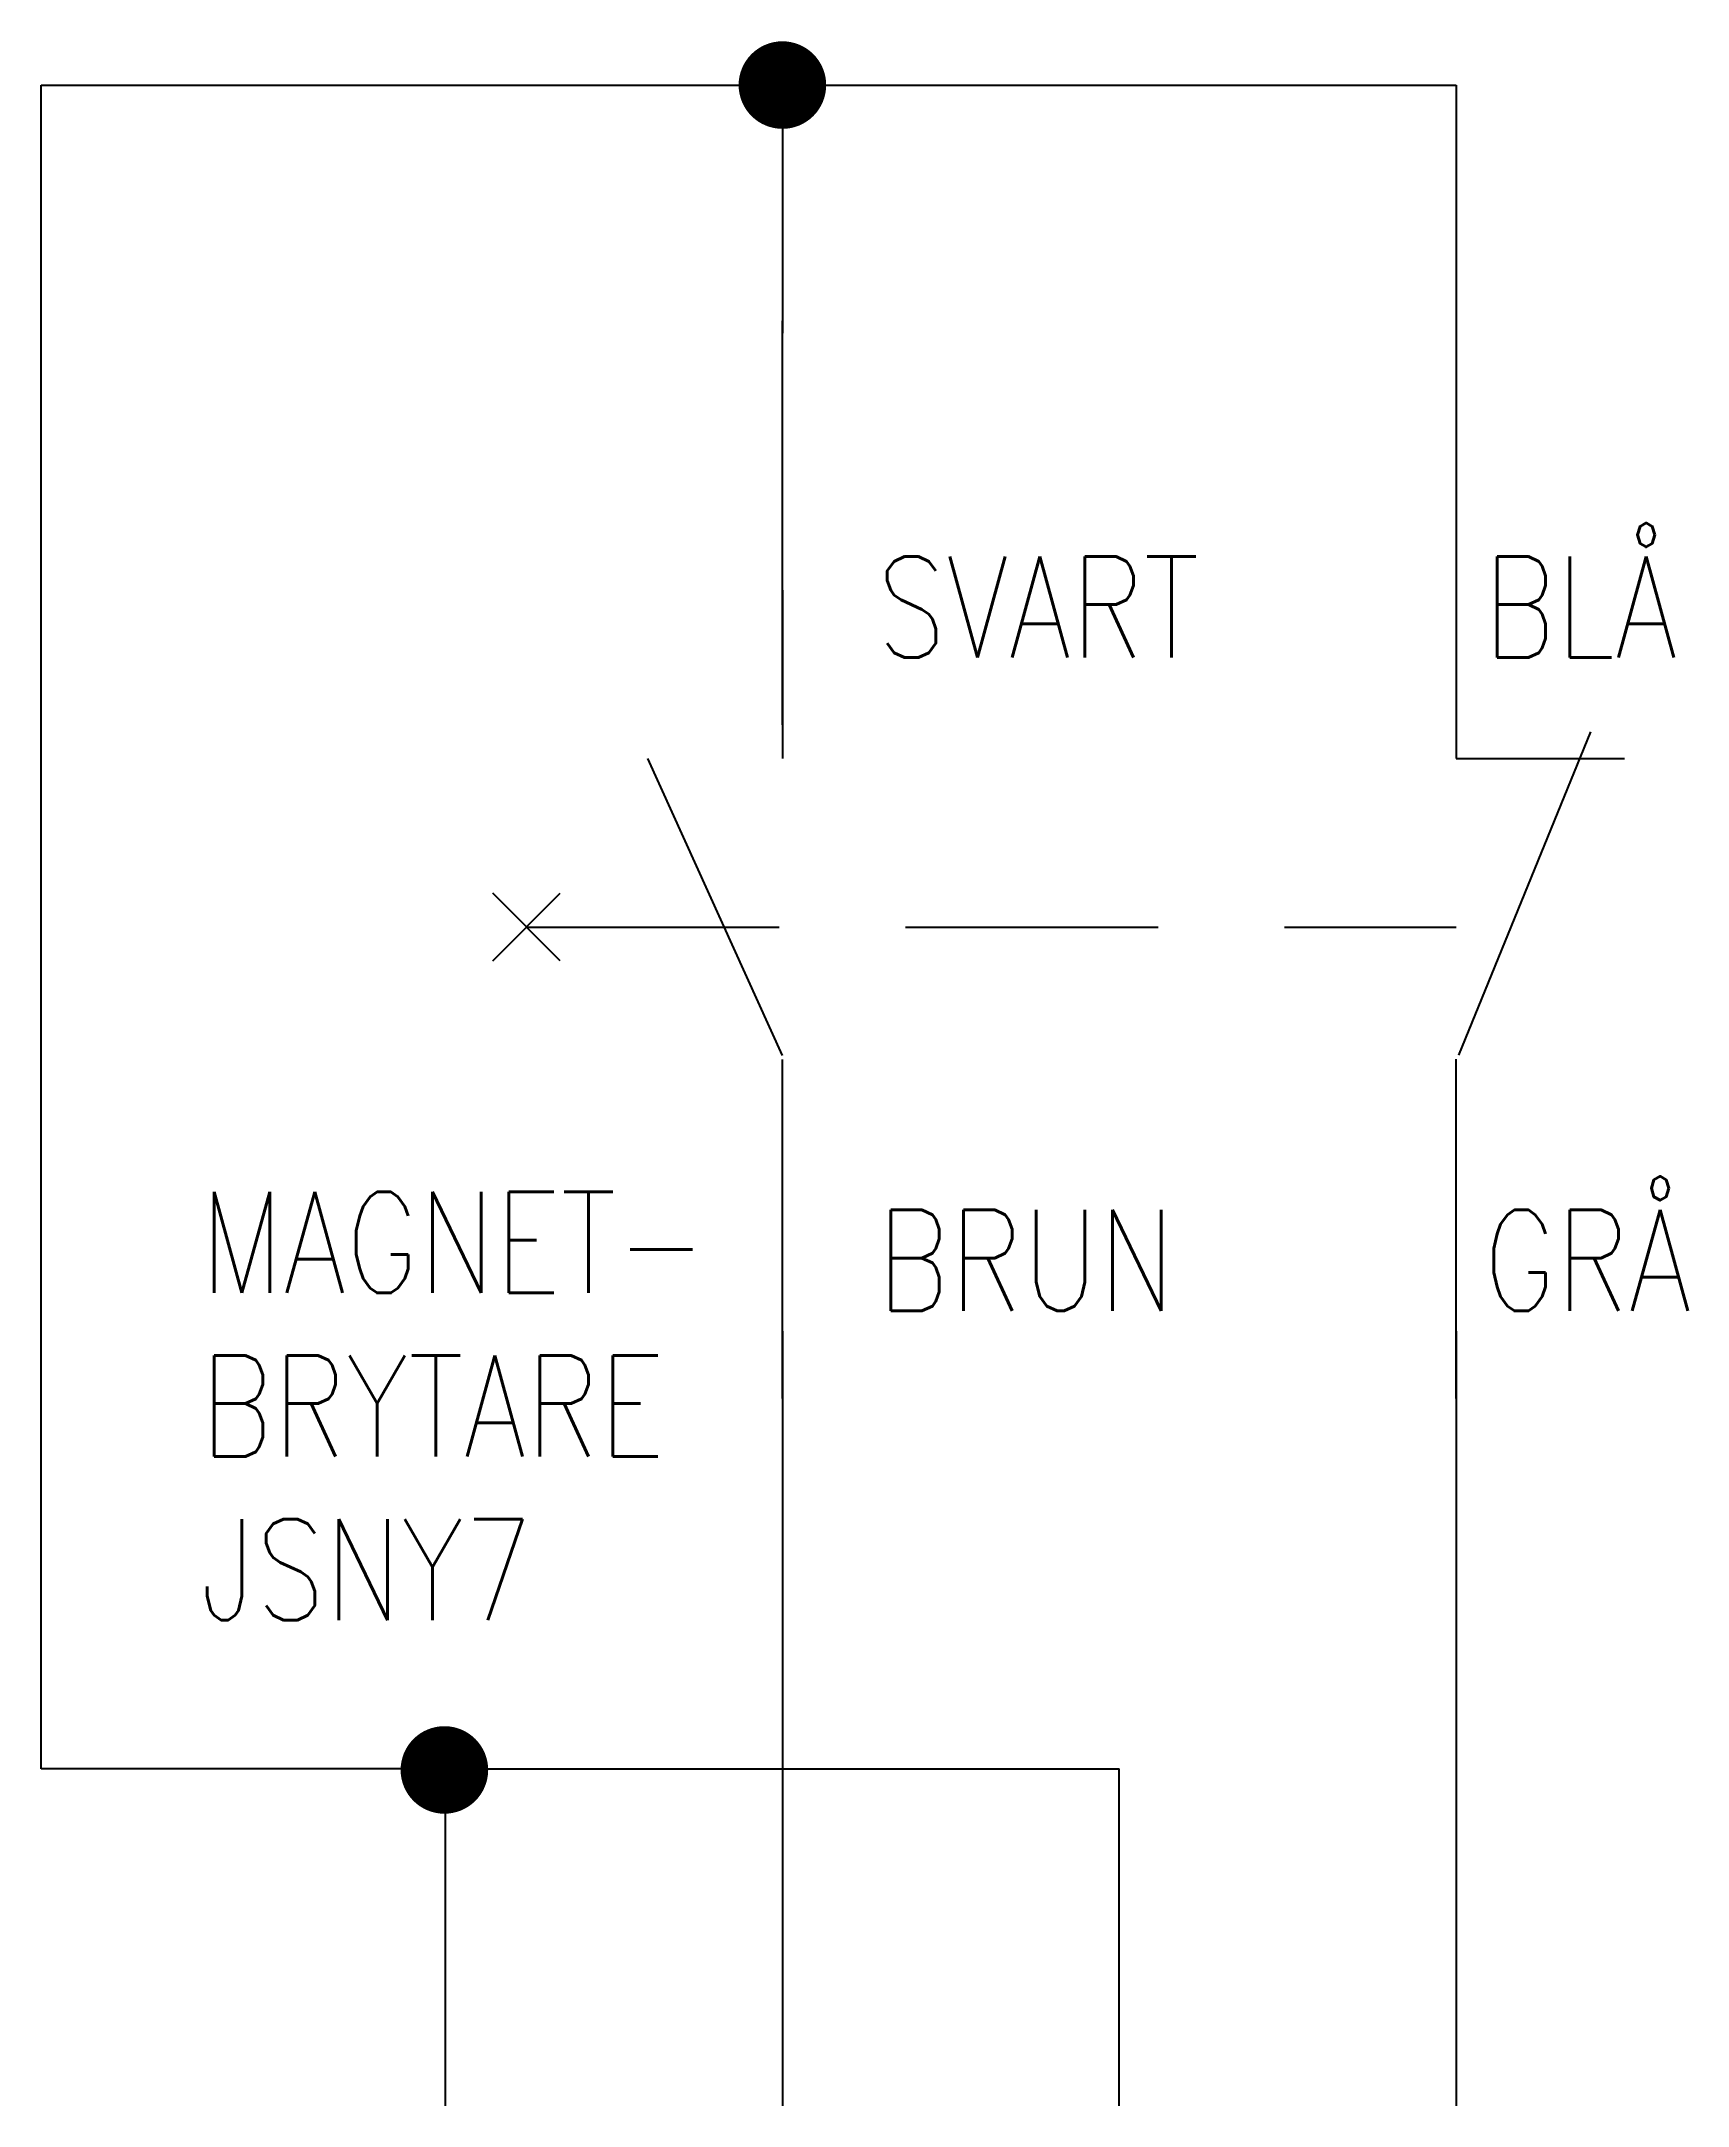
# Model space of a CAD drawing. Extents: x -6 to 18.4, y 0 to 30.7.
import ezdxf
from ezdxf.enums import TextEntityAlignment as Align

# ---------------------------------------------------------------- set-up
doc = ezdxf.new("R2010")
doc.units = 0
doc.header["$LTSCALE"] = 7.5
doc.linetypes.add('DASHED', pattern=[0.75, 0.5, -0.25])
doc.layers.get('0').update_dxf_attribs({"linetype": 'CONTINUOUS'})
doc.layers.add('1', color=7, linetype='CONTINUOUS')
doc.styles.add('ROMANS', font='romans')

msp = doc.modelspace()

# ---------------------------------------------------------------- linework, layer by layer
for p, q in [((-6, 5), (-6, 30)), ((5, 30), (5, 26.319)), ((15, 30), (15, 23.5)), ((5, 20.5), (5, 26.5)), ((15, 26.5), (15, 20.5)), ((15, 26.5), (15, 23.5)), ((0.7, 17), (1.7, 18)), ((1.7, 17), (0.7, 18)), ((5, 11.5), (5, 0)), ((15, 11.5), (15, 0)), ((0, 5), (-6, 5)), ((0, 0), (0, 5)), ((0, 5), (10, 5)), ((10, 0), (10, 5))]:
    msp.add_line(p, q)
at = {"color": 0}
for p, q in [((5, 22.5), (5, 20)), ((15, 22.5), (15, 20)), ((15.04, 15.599), (17, 20.4)), ((3, 20), (4.994, 15.593)), ((15, 20), (17.5, 20)), ((5, 10.5), (5, 15.532)), ((15, 10.5), (15, 15.537))]:
    msp.add_line(p, q, dxfattribs=at)
at = {"linetype": 'DASHED'}
msp.add_line((1.2, 17.5), (15, 17.5), dxfattribs=at)
at = {"const_width": 0.65}
for points in [[(4.675, 30, 1), (5.325, 30, 1)], [(-0.342, 4.985, 1), (0.308, 4.985, 1)]]:
    msp.add_lwpolyline(points, format="xyb", close=True, dxfattribs=at)
at = {"layer": '1'}
msp.add_line((-6, 30), (15, 30), dxfattribs=at)

# ---------------------------------------------------------------- texts
at = {"style": 'ROMANS', "width": 0.8}
for s, p in [('BLÅ', (15.403, 21.5)), ('SVART', (6.403, 21.5))]:
    msp.add_text(s, height=1.5, dxfattribs=at).set_placement(p)
for s, p in [('GRÅ', (15.403, 13.3)), ('MAGNET-', (-3.639, 13.567)), ('BRUN', (6.403, 13.3)), ('BRYTARE', (-3.639, 11.138)), ('JSNY7', (-3.639, 8.71))]:
    msp.add_text(s, height=1.5, dxfattribs=at).set_placement(p, align=Align.TOP_LEFT)

doc.saveas('drawing.dxf')
